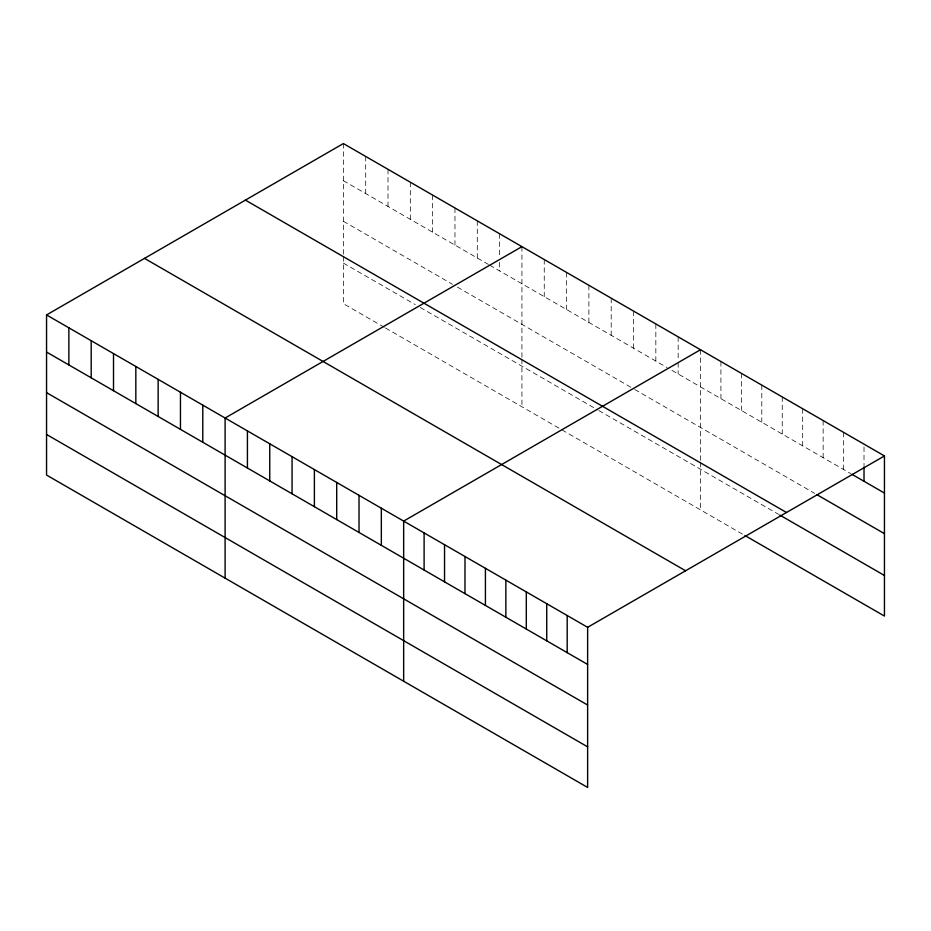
<?xml version="1.0" encoding="UTF-8"?>
<svg xmlns="http://www.w3.org/2000/svg" width="931" height="931" viewBox="0 0 931 931"><rect width="100%" height="100%" fill="white"/><g stroke="black" fill="none" stroke-linecap="round" stroke-linejoin="round"><path stroke-width="0.7" stroke-dasharray="4.66 3.49" d="M343.376 180.684L488.449 264.439M489.694 265.16L667.003 367.524M671.961 370.387L850.783 473.635M343.376 221.275L452.489 284.269M457.447 287.132L633.522 388.786M634.767 389.507L814.706 493.395M343.376 263.089L415.296 304.612M420.253 307.474L597.562 409.849M598.808 410.559L778.642 514.389M384.294 327.305L343.376 303.681L343.376 256.118M385.527 328.026L743.764 534.848M864.015 447.008L864.015 465.558M843.567 432.345L843.567 469.468M823.132 420.544L823.132 457.668M802.685 408.744L802.685 445.868M782.249 396.943L782.249 434.067M761.802 385.143L761.802 422.267M741.367 373.343L741.367 410.455M720.92 361.542L720.92 398.654M700.484 349.742L700.484 460.903M700.484 462.3L700.484 509.862M678.164 336.847L678.164 361.123M678.164 362.555L678.164 373.971M655.843 323.965L655.843 361.088M633.522 311.082L633.522 348.194M611.202 298.188L611.202 335.311M588.881 285.305L588.881 322.429M566.572 272.422L566.572 309.546M544.251 259.54L544.251 296.652M521.93 246.645L521.93 357.818M521.93 359.215L521.93 406.766M499.61 233.762L499.61 256.607M499.61 262.321L499.61 270.886M477.289 220.88L477.289 257.992M454.968 207.985L454.968 245.109M432.647 195.103L432.647 232.226M410.327 182.22L410.327 219.344M388.006 169.337L388.006 206.449M365.697 156.443L365.697 193.567M343.376 143.56L343.376 254.733"/><path stroke-width="1.4" d="M46.55 314.934L587.624 627.319L587.624 787.44L46.55 475.054L46.55 314.934L343.376 143.56L884.45 455.946L884.45 616.066L744.975 535.546M521.93 246.645L225.104 418.019L225.104 578.139M700.484 349.742L403.658 521.104L403.658 681.224M587.624 627.319L884.45 455.946M851.981 474.321L884.45 493.069M817.115 494.78L884.45 533.661M245.423 200.118L786.497 512.504M779.841 515.087L884.45 575.474M144.503 258.376L685.577 570.761M46.55 352.046L587.624 664.443M46.55 392.638L587.624 705.023M46.55 434.463L587.624 746.848M864.015 466.99L864.015 481.269M567.188 615.519L567.188 652.631M546.741 603.719L546.741 640.831M526.306 591.918L526.306 629.03M505.859 580.118L505.859 617.23M485.423 568.306L485.423 605.429M464.988 556.505L464.988 593.629M444.541 544.705L444.541 581.828M424.105 532.904L424.105 570.028M381.338 508.221L381.338 545.345M359.017 495.339L359.017 532.451M336.708 482.444L336.708 519.568M314.387 469.561L314.387 506.685M292.066 456.679L292.066 493.791M269.746 443.784L269.746 480.908M247.425 430.902L247.425 468.025M202.783 405.136L202.783 442.248M180.463 392.242L180.463 429.366M158.142 379.359L158.142 416.483M135.833 366.477L135.833 403.589M113.512 353.594L113.512 390.706M91.191 340.699L91.191 377.823M68.871 327.817L68.871 364.94"/></g></svg>
